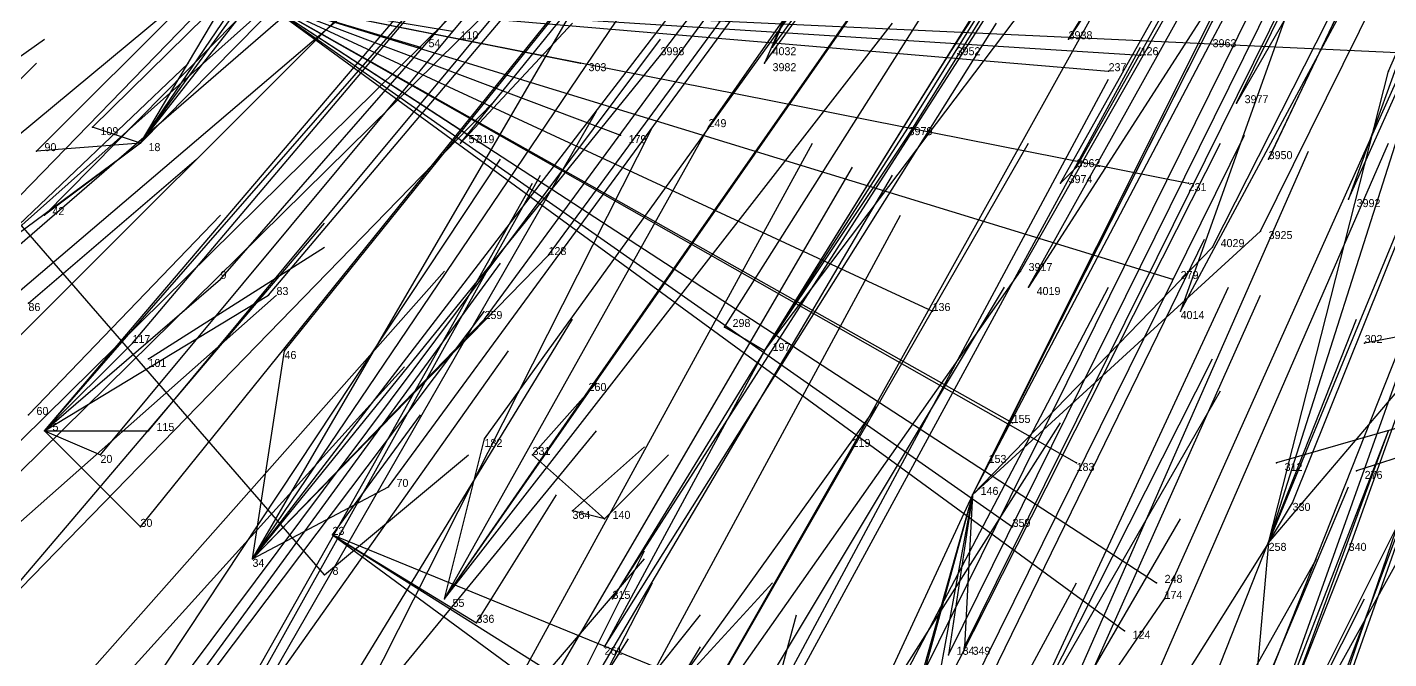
# Model space of a CAD drawing. Extents: x -0.5 to 0.59, y -0.5 to 0.58.
# Drawn here: x -0.3012 to -0.131, y -0.3725 to -0.2935 of the extents above; entities that cross this region are included whole.
import ezdxf

# ---------------------------------------------------------------- set-up
doc = ezdxf.new("R2010")
doc.units = 0
for name, color, linetype in [('Facilities', 3, 'CONTINUOUS'), ('Facilities_lines', 3, 'CONTINUOUS'), ('Normals', 1, 'CONTINUOUS'), ('Source_points', 5, 'CONTINUOUS'), ('Text', 3, 'CONTINUOUS')]:
    doc.layers.add(name, color=color, linetype=linetype)

msp = doc.modelspace()

# ---------------------------------------------------------------- linework, layer by layer
at = {"layer": 'Facilities', "color": 3}
for p in [(-0.287, -0.308, -1.053), (-0.247, -0.308, -0.987), (-0.17, -0.311, -0.885), (-0.301, -0.328, -1.25), (-0.286, -0.335, -1.25), (-0.209, -0.334, -0.984), (-0.301, -0.342, -1.25), (-0.299, -0.344, -1.139), (-0.183, -0.352, -0.991), (-0.229, -0.355, -1.25), (-0.263, -0.357, -1.25), (-0.146, -0.358, -0.968), (-0.273, -0.36, -1.13), (-0.264, -0.362, -1.25), (-0.249, -0.365, -1.105)]:
    msp.add_point(p, dxfattribs=at)
at = {"layer": 'Facilities_lines', "color": 3}
for p, q in [((-0.107, -0.228, -0.629), (-0.15, -0.303, -0.845)), ((-0.107, -0.228, -0.629), (-0.146, -0.31, -0.856)), ((-0.287, -0.308, -1.053), (-0.237, -0.239, -0.841)), ((-0.138, -0.244, -0.7), (-0.171, -0.295, -0.853)), ((-0.113, -0.251, -0.689), (-0.136, -0.315, -0.858)), ((-0.287, -0.308, -1.053), (-0.249, -0.252, -0.885)), ((-0.131, -0.256, -0.72), (-0.176, -0.326, -0.926)), ((-0.131, -0.256, -0.72), (-0.157, -0.329, -0.912)), ((-0.287, -0.308, -1.053), (-0.258, -0.271, -0.935)), ((-0.146, -0.358, -0.968), (-0.119, -0.273, -0.744)), ((-0.299, -0.344, -1.139), (-0.242, -0.277, -0.92)), ((-0.287, -0.308, -1.053), (-0.268, -0.276, -0.962)), ((-0.264, -0.362, -1.25), (-0.336, -0.279, -1.25)), ((-0.183, -0.352, -0.991), (-0.146, -0.278, -0.785)), ((-0.202, -0.282, -0.867), (-0.209, -0.298, -0.91)), ((-0.202, -0.282, -0.867), (-0.208, -0.296, -0.906)), ((-0.209, -0.334, -0.984), (-0.172, -0.285, -0.832)), ((-0.273, -0.36, -1.13), (-0.223, -0.286, -0.905)), ((-0.273, -0.36, -1.13), (-0.231, -0.288, -0.924)), ((-0.272, -0.29, -1.25), (-0.252, -0.296, -1.25)), ((-0.272, -0.29, -1.25), (-0.248, -0.294, -1.25)), ((-0.272, -0.29, -1.25), (-0.164, -0.369, -1.25)), ((-0.272, -0.29, -1.25), (-0.162, -0.297, -1.25)), ((-0.272, -0.29, -1.25), (-0.188, -0.329, -1.25)), ((-0.272, -0.29, -1.25), (-0.038, -0.301, -1.25)), ((-0.272, -0.29, -1.25), (-0.178, -0.343, -1.25)), ((-0.272, -0.29, -1.25), (-0.227, -0.307, -1.25)), ((-0.272, -0.29, -1.25), (-0.17, -0.348, -1.25)), ((-0.272, -0.29, -1.25), (-0.156, -0.313, -1.25)), ((-0.272, -0.29, -1.25), (-0.166, -0.299, -1.25)), ((-0.272, -0.29, -1.25), (-0.16, -0.363, -1.25)), ((-0.272, -0.29, -1.25), (-0.158, -0.325, -1.25)), ((-0.272, -0.29, -1.25), (-0.232, -0.298, -1.25)), ((-0.272, -0.29, -1.25), (-0.246, -0.307, -1.25)), ((-0.272, -0.29, -1.25), (-0.178, -0.356, -1.25)), ((-0.249, -0.365, -1.105), (-0.193, -0.293, -0.876)), ((-0.247, -0.308, -0.987), (-0.233, -0.293, -0.935)), ((-0.183, -0.352, -0.991), (-0.153, -0.295, -0.832)), ((-0.273, -0.36, -1.13), (-0.222, -0.297, -0.927)), ((-0.209, -0.334, -0.984), (-0.186, -0.297, -0.876)), ((-0.146, -0.358, -0.968), (-0.131, -0.299, -0.816)), ((-0.287, -0.308, -1.053), (-0.293, -0.306, -1.06)), ((-0.249, -0.365, -1.105), (-0.216, -0.306, -0.936)), ((-0.209, -0.334, -0.984), (-0.191, -0.306, -0.903)), ((-0.287, -0.308, -1.053), (-0.318, -0.331, -1.147)), ((-0.287, -0.308, -1.053), (-0.3, -0.309, -1.076)), ((-0.287, -0.308, -1.053), (-0.299, -0.317, -1.089)), ((-0.209, -0.334, -0.984), (-0.191, -0.307, -0.903)), ((-0.17, -0.311, -0.885), (-0.172, -0.313, -0.892)), ((-0.021, -0.312, -1.25), (-0.145, -0.348, -1.25)), ((-0.021, -0.312, -1.25), (-0.135, -0.349, -1.25)), ((-0.021, -0.312, -1.25), (-0.134, -0.333, -1.25)), ((-0.183, -0.352, -0.991), (-0.147, -0.319, -0.879)), ((-0.183, -0.352, -0.991), (-0.153, -0.321, -0.888)), ((-0.273, -0.36, -1.13), (-0.236, -0.322, -0.998)), ((-0.299, -0.344, -1.139), (-0.277, -0.325, -1.067)), ((-0.222, -0.388, -1.119), (-0.177, -0.324, -0.922)), ((-0.299, -0.344, -1.139), (-0.271, -0.327, -1.06)), ((-0.273, -0.36, -1.13), (-0.244, -0.33, -1.027)), ((-0.209, -0.334, -0.984), (-0.214, -0.331, -0.984)), ((-0.299, -0.344, -1.139), (-0.288, -0.333, -1.1)), ((-0.273, -0.36, -1.13), (-0.269, -0.334, -1.073)), ((-0.209, -0.334, -0.984), (-0.229, -0.371, -1.091)), ((-0.209, -0.334, -0.984), (-0.228, -0.365, -1.075)), ((-0.153, -0.402, -1.076), (-0.117, -0.337, -0.892)), ((-0.146, -0.358, -0.968), (-0.129, -0.338, -0.905)), ((-0.249, -0.365, -1.105), (-0.231, -0.339, -1.025)), ((-0.153, -0.402, -1.076), (-0.123, -0.342, -0.91)), ((-0.299, -0.344, -1.139), (-0.292, -0.347, -1.135)), ((-0.299, -0.344, -1.139), (-0.287, -0.356, -1.144)), ((-0.299, -0.344, -1.139), (-0.286, -0.344, -1.118)), ((-0.249, -0.365, -1.105), (-0.244, -0.345, -1.058)), ((-0.229, -0.355, -1.25), (-0.238, -0.347, -1.25)), ((-0.222, -0.388, -1.119), (-0.198, -0.346, -0.996)), ((-0.183, -0.352, -0.991), (-0.181, -0.348, -0.981)), ((-0.273, -0.36, -1.13), (-0.256, -0.351, -1.085)), ((-0.183, -0.352, -0.991), (-0.209, -0.408, -1.145)), ((-0.183, -0.352, -0.991), (-0.194, -0.391, -1.09)), ((-0.183, -0.352, -0.991), (-0.19, -0.39, -1.084)), ((-0.183, -0.352, -0.991), (-0.189, -0.374, -1.048)), ((-0.183, -0.352, -0.991), (-0.186, -0.372, -1.039)), ((-0.183, -0.352, -0.991), (-0.184, -0.371, -1.036)), ((-0.146, -0.358, -0.968), (-0.143, -0.353, -0.954)), ((-0.229, -0.355, -1.25), (-0.233, -0.354, -1.25)), ((-0.263, -0.357, -1.25), (-0.236, -0.374, -1.25)), ((-0.263, -0.357, -1.25), (-0.229, -0.382, -1.25)), ((-0.263, -0.357, -1.25), (-0.245, -0.368, -1.25)), ((-0.263, -0.357, -1.25), (-0.219, -0.375, -1.25)), ((-0.146, -0.358, -0.968), (-0.168, -0.393, -1.068)), ((-0.153, -0.402, -1.076), (-0.136, -0.359, -0.96)), ((-0.146, -0.358, -0.968), (-0.148, -0.38, -1.019)), ((-0.19, -0.41, -1.13), (-0.159, -0.365, -0.995))]:
    msp.add_line(p, q, dxfattribs=at)
at = {"layer": 'Normals', "color": 1}
for p, q in [((-0.153, -0.295, -0.832), (-0.11, -0.213, -0.87)), ((-0.131, -0.299, -0.816), (-0.094, -0.214, -0.854)), ((-0.171, -0.295, -0.853), (-0.123, -0.216, -0.89)), ((-0.186, -0.297, -0.876), (-0.136, -0.219, -0.913)), ((-0.208, -0.296, -0.906), (-0.154, -0.221, -0.944)), ((-0.15, -0.303, -0.845), (-0.109, -0.22, -0.882)), ((-0.222, -0.297, -0.927), (-0.166, -0.223, -0.964)), ((-0.209, -0.298, -0.91), (-0.155, -0.223, -0.948)), ((-0.146, -0.31, -0.856), (-0.106, -0.226, -0.892)), ((-0.191, -0.306, -0.903), (-0.142, -0.227, -0.94)), ((-0.191, -0.307, -0.903), (-0.142, -0.228, -0.94)), ((-0.17, -0.311, -0.885), (-0.124, -0.229, -0.92)), ((-0.216, -0.306, -0.936), (-0.163, -0.23, -0.974)), ((-0.172, -0.313, -0.892), (-0.126, -0.231, -0.927)), ((-0.136, -0.315, -0.858), (-0.098, -0.23, -0.895)), ((-0.247, -0.308, -0.987), (-0.188, -0.235, -1.023)), ((-0.147, -0.319, -0.879), (-0.106, -0.236, -0.916)), ((-0.153, -0.321, -0.888), (-0.111, -0.238, -0.925)), ((-0.293, -0.306, -1.06), (-0.227, -0.241, -1.097)), ((-0.3, -0.309, -1.076), (-0.234, -0.243, -1.114)), ((-0.287, -0.308, -1.053), (-0.222, -0.242, -1.09)), ((-0.177, -0.324, -0.922), (-0.131, -0.243, -0.959)), ((-0.176, -0.326, -0.926), (-0.131, -0.245, -0.963)), ((-0.236, -0.322, -0.998), (-0.181, -0.247, -1.034)), ((-0.157, -0.329, -0.912), (-0.113, -0.247, -0.948)), ((-0.299, -0.317, -1.089), (-0.234, -0.251, -1.127)), ((-0.214, -0.331, -0.984), (-0.164, -0.252, -1.02)), ((-0.277, -0.325, -1.067), (-0.216, -0.255, -1.105)), ((-0.244, -0.33, -1.027), (-0.189, -0.255, -1.063)), ((-0.209, -0.334, -0.984), (-0.16, -0.255, -1.02)), ((-0.271, -0.327, -1.06), (-0.211, -0.256, -1.099)), ((-0.288, -0.333, -1.1), (-0.228, -0.262, -1.138)), ((-0.269, -0.334, -1.073), (-0.211, -0.262, -1.111)), ((-0.231, -0.339, -1.025), (-0.178, -0.263, -1.062)), ((-0.318, -0.331, -1.147), (-0.253, -0.264, -1.184)), ((-0.198, -0.346, -0.996), (-0.153, -0.265, -1.034)), ((-0.181, -0.348, -0.981), (-0.139, -0.265, -1.018)), ((-0.143, -0.353, -0.954), (-0.109, -0.268, -0.992)), ((-0.244, -0.345, -1.058), (-0.19, -0.27, -1.096)), ((-0.183, -0.352, -0.991), (-0.141, -0.269, -1.029)), ((-0.324, -0.338, -1.17), (-0.25, -0.272, -1.187)), ((-0.136, -0.359, -0.96), (-0.105, -0.272, -0.998)), ((-0.286, -0.344, -1.118), (-0.227, -0.273, -1.156)), ((-0.146, -0.358, -0.968), (-0.111, -0.273, -1.005)), ((-0.299, -0.344, -1.139), (-0.238, -0.274, -1.176)), ((-0.342, -0.34, -1.205), (-0.265, -0.276, -1.207)), ((-0.292, -0.347, -1.135), (-0.233, -0.276, -1.172)), ((-0.256, -0.351, -1.085), (-0.201, -0.276, -1.123)), ((-0.329, -0.344, -1.191), (-0.254, -0.279, -1.2)), ((-0.159, -0.365, -0.995), (-0.121, -0.28, -1.032)), ((-0.325, -0.346, -1.186), (-0.25, -0.282, -1.2)), ((-0.323, -0.353, -1.198), (-0.253, -0.283, -1.205)), ((-0.287, -0.356, -1.144), (-0.229, -0.284, -1.181)), ((-0.306, -0.353, -1.169), (-0.237, -0.285, -1.192)), ((-0.273, -0.36, -1.13), (-0.217, -0.287, -1.168)), ((-0.228, -0.365, -1.075), (-0.178, -0.287, -1.113)), ((-0.315, -0.358, -1.192), (-0.244, -0.288, -1.199)), ((-0.249, -0.365, -1.105), (-0.196, -0.289, -1.142)), ((-0.186, -0.372, -1.039), (-0.145, -0.289, -1.076)), ((-0.184, -0.371, -1.036), (-0.143, -0.288, -1.074)), ((-0.137, -0.378, -1.004), (-0.106, -0.29, -1.042)), ((-0.189, -0.374, -1.048), (-0.148, -0.291, -1.086)), ((-0.248, -0.294, -1.25), (-0.248, -0.294, -1.15)), ((-0.229, -0.371, -1.091), (-0.18, -0.293, -1.129)), ((-0.148, -0.38, -1.019), (-0.114, -0.294, -1.056)), ((-0.364, -0.341, -1.246), (-0.299, -0.295, -1.185)), ((-0.281, -0.374, -1.168), (-0.222, -0.295, -1.189)), ((-0.252, -0.296, -1.25), (-0.252, -0.296, -1.15)), ((-0.206, -0.377, -1.075), (-0.162, -0.296, -1.112)), ((-0.162, -0.297, -1.25), (-0.162, -0.297, -1.15)), ((-0.344, -0.358, -1.243), (-0.281, -0.298, -1.194)), ((-0.327, -0.325, -1.25), (-0.3, -0.298, -1.158)), ((-0.232, -0.298, -1.25), (-0.232, -0.298, -1.15)), ((-0.166, -0.299, -1.25), (-0.166, -0.299, -1.15)), ((-0.21, -0.382, -1.09), (-0.166, -0.3, -1.127)), ((-0.312, -0.374, -1.218), (-0.243, -0.303, -1.207)), ((-0.28, -0.391, -1.202), (-0.23, -0.304, -1.198)), ((-0.268, -0.395, -1.193), (-0.223, -0.306, -1.195)), ((-0.25, -0.394, -1.166), (-0.203, -0.308, -1.185)), ((-0.246, -0.307, -1.25), (-0.246, -0.307, -1.15)), ((-0.227, -0.307, -1.25), (-0.227, -0.307, -1.15)), ((-0.222, -0.388, -1.119), (-0.176, -0.308, -1.156)), ((-0.194, -0.391, -1.09), (-0.152, -0.308, -1.128)), ((-0.19, -0.39, -1.084), (-0.149, -0.307, -1.122)), ((-0.168, -0.393, -1.068), (-0.131, -0.308, -1.106)), ((-0.178, -0.393, -1.079), (-0.141, -0.309, -1.117)), ((-0.301, -0.328, -1.25), (-0.28, -0.31, -1.154)), ((-0.295, -0.39, -1.223), (-0.242, -0.31, -1.194)), ((-0.247, -0.395, -1.163), (-0.198, -0.311, -1.187)), ((-0.286, -0.398, -1.224), (-0.238, -0.313, -1.202)), ((-0.285, -0.398, -1.223), (-0.237, -0.312, -1.201)), ((-0.242, -0.395, -1.157), (-0.193, -0.312, -1.184)), ((-0.156, -0.313, -1.25), (-0.156, -0.313, -1.15)), ((-0.153, -0.402, -1.076), (-0.122, -0.315, -1.113)), ((-0.315, -0.378, -1.25), (-0.264, -0.318, -1.189)), ((-0.301, -0.342, -1.25), (-0.277, -0.317, -1.156)), ((-0.239, -0.404, -1.173), (-0.192, -0.317, -1.187)), ((-0.147, -0.406, -1.078), (-0.117, -0.318, -1.115)), ((-0.286, -0.335, -1.25), (-0.264, -0.321, -1.154)), ((-0.195, -0.404, -1.121), (-0.154, -0.32, -1.158)), ((-0.296, -0.397, -1.238), (-0.242, -0.323, -1.197)), ((-0.295, -0.376, -1.25), (-0.249, -0.324, -1.178)), ((-0.158, -0.325, -1.25), (-0.158, -0.325, -1.15)), ((-0.23, -0.411, -1.177), (-0.179, -0.326, -1.191)), ((-0.209, -0.408, -1.145), (-0.166, -0.326, -1.183)), ((-0.19, -0.41, -1.13), (-0.151, -0.326, -1.167)), ((-0.305, -0.358, -1.25), (-0.27, -0.327, -1.162)), ((-0.185, -0.412, -1.13), (-0.147, -0.327, -1.167)), ((-0.296, -0.398, -1.241), (-0.244, -0.329, -1.193)), ((-0.28, -0.407, -1.235), (-0.233, -0.33, -1.192)), ((-0.188, -0.329, -1.25), (-0.188, -0.329, -1.15)), ((-0.169, -0.416, -1.123), (-0.135, -0.33, -1.16)), ((-0.134, -0.333, -1.25), (-0.134, -0.333, -1.15)), ((-0.275, -0.382, -1.25), (-0.241, -0.334, -1.169)), ((-0.196, -0.42, -1.159), (-0.153, -0.335, -1.188)), ((-0.301, -0.388, -1.25), (-0.254, -0.336, -1.179)), ((-0.238, -0.347, -1.25), (-0.23, -0.338, -1.151)), ((-0.201, -0.424, -1.174), (-0.152, -0.339, -1.192)), ((-0.263, -0.357, -1.25), (-0.252, -0.342, -1.152)), ((-0.251, -0.419, -1.22), (-0.195, -0.341, -1.192)), ((-0.226, -0.428, -1.209), (-0.172, -0.343, -1.205)), ((-0.178, -0.343, -1.25), (-0.178, -0.343, -1.15)), ((-0.262, -0.383, -1.25), (-0.23, -0.344, -1.163)), ((-0.165, -0.432, -1.156), (-0.131, -0.344, -1.191)), ((-0.163, -0.431, -1.153), (-0.131, -0.344, -1.19)), ((-0.264, -0.362, -1.25), (-0.246, -0.347, -1.153)), ((-0.233, -0.354, -1.25), (-0.224, -0.346, -1.151)), ((-0.229, -0.355, -1.25), (-0.221, -0.347, -1.151)), ((-0.17, -0.348, -1.25), (-0.17, -0.348, -1.15)), ((-0.145, -0.348, -1.25), (-0.145, -0.348, -1.15)), ((-0.161, -0.44, -1.171), (-0.127, -0.349, -1.195)), ((-0.135, -0.349, -1.25), (-0.135, -0.349, -1.15)), ((-0.245, -0.368, -1.25), (-0.235, -0.352, -1.152)), ((-0.174, -0.441, -1.186), (-0.136, -0.351, -1.205)), ((-0.207, -0.441, -1.218), (-0.157, -0.355, -1.211)), ((-0.178, -0.356, -1.25), (-0.178, -0.356, -1.15)), ((-0.24, -0.391, -1.25), (-0.224, -0.359, -1.157)), ((-0.236, -0.374, -1.25), (-0.224, -0.36, -1.152)), ((-0.189, -0.447, -1.214), (-0.14, -0.36, -1.213)), ((-0.24, -0.396, -1.25), (-0.223, -0.363, -1.157)), ((-0.219, -0.375, -1.25), (-0.208, -0.363, -1.151)), ((-0.214, -0.444, -1.233), (-0.17, -0.363, -1.195)), ((-0.16, -0.363, -1.25), (-0.16, -0.363, -1.15)), ((-0.179, -0.454, -1.222), (-0.134, -0.365, -1.217)), ((-0.229, -0.382, -1.25), (-0.217, -0.367, -1.152)), ((-0.208, -0.378, -1.25), (-0.205, -0.367, -1.151)), ((-0.164, -0.369, -1.25), (-0.164, -0.369, -1.15)), ((-0.261, -0.425, -1.246), (-0.226, -0.37, -1.17)), ((-0.237, -0.404, -1.25), (-0.217, -0.371, -1.158))]:
    msp.add_line(p, q, dxfattribs=at)
at = {"layer": 'Source_points', "color": 5}
for p in [(-0.248, -0.294, -1.25), (-0.252, -0.296, -1.25), (-0.208, -0.296, -0.906), (-0.171, -0.295, -0.853), (-0.153, -0.295, -0.832), (-0.222, -0.297, -0.927), (-0.186, -0.297, -0.876), (-0.162, -0.297, -1.25), (-0.232, -0.298, -1.25), (-0.209, -0.298, -0.91), (-0.166, -0.299, -1.25), (-0.131, -0.299, -0.816), (-0.15, -0.303, -0.845), (-0.293, -0.306, -1.06), (-0.216, -0.306, -0.936), (-0.191, -0.306, -0.903), (-0.246, -0.307, -1.25), (-0.227, -0.307, -1.25), (-0.191, -0.307, -0.903), (-0.3, -0.309, -1.076), (-0.146, -0.31, -0.856), (-0.172, -0.313, -0.892), (-0.156, -0.313, -1.25), (-0.136, -0.315, -0.858), (-0.299, -0.317, -1.089), (-0.147, -0.319, -0.879), (-0.153, -0.321, -0.888), (-0.236, -0.322, -0.998), (-0.277, -0.325, -1.067), (-0.177, -0.324, -0.922), (-0.158, -0.325, -1.25), (-0.176, -0.326, -0.926), (-0.271, -0.327, -1.06), (-0.244, -0.33, -1.027), (-0.188, -0.329, -1.25), (-0.157, -0.329, -0.912), (-0.214, -0.331, -0.984), (-0.288, -0.333, -1.1), (-0.134, -0.333, -1.25), (-0.269, -0.334, -1.073), (-0.231, -0.339, -1.025), (-0.178, -0.343, -1.25), (-0.286, -0.344, -1.118), (-0.244, -0.345, -1.058), (-0.292, -0.347, -1.135), (-0.238, -0.347, -1.25), (-0.198, -0.346, -0.996), (-0.181, -0.348, -0.981), (-0.17, -0.348, -1.25), (-0.145, -0.348, -1.25), (-0.135, -0.349, -1.25), (-0.256, -0.351, -1.085), (-0.143, -0.353, -0.954), (-0.233, -0.354, -1.25), (-0.287, -0.356, -1.144), (-0.178, -0.356, -1.25), (-0.136, -0.359, -0.96), (-0.16, -0.363, -1.25), (-0.228, -0.365, -1.075), (-0.159, -0.365, -0.995), (-0.245, -0.368, -1.25), (-0.164, -0.369, -1.25), (-0.229, -0.371, -1.091), (-0.186, -0.372, -1.039), (-0.184, -0.371, -1.036)]:
    msp.add_point(p, dxfattribs=at)

# ---------------------------------------------------------------- texts
at = {"layer": 'Text', "color": 3}
for s, p in [('110', (-0.247, -0.295, -1.25)), ('3938', (-0.171, -0.295, -0.853)), ('54', (-0.251, -0.296, -1.25)), ('3998', (-0.222, -0.297, -0.927)), ('4032', (-0.208, -0.297, -0.906)), ('3952', (-0.185, -0.297, -0.876)), ('126', (-0.162, -0.297, -1.25)), ('3963', (-0.153, -0.296, -0.832)), ('303', (-0.231, -0.299, -1.25)), ('3982', (-0.208, -0.299, -0.91)), ('237', (-0.166, -0.299, -1.25)), ('3977', (-0.149, -0.303, -0.845)), ('109', (-0.292, -0.307, -1.06)), ('249', (-0.216, -0.306, -0.936)), ('3978', (-0.191, -0.307, -0.903)), ('3979', (-0.191, -0.307, -0.903)), ('90', (-0.299, -0.309, -1.076)), ('18', (-0.286, -0.309, -1.053)), ('57', (-0.246, -0.308, -0.987)), ('319', (-0.245, -0.308, -1.25)), ('179', (-0.226, -0.308, -1.25)), ('3950', (-0.146, -0.31, -0.856)), ('3962', (-0.17, -0.311, -0.885)), ('3974', (-0.171, -0.313, -0.892)), ('231', (-0.156, -0.314, -1.25)), ('42', (-0.298, -0.317, -1.089)), ('3992', (-0.135, -0.316, -0.858)), ('3925', (-0.146, -0.32, -0.879)), ('128', (-0.236, -0.322, -0.998)), ('4029', (-0.152, -0.321, -0.888)), ('3917', (-0.176, -0.324, -0.922)), ('9', (-0.277, -0.325, -1.067)), ('279', (-0.157, -0.325, -1.25)), ('83', (-0.27, -0.327, -1.06)), ('4019', (-0.175, -0.327, -0.926)), ('86', (-0.301, -0.329, -1.25)), ('136', (-0.188, -0.329, -1.25)), ('259', (-0.244, -0.33, -1.027)), ('298', (-0.213, -0.331, -0.984)), ('4014', (-0.157, -0.33, -0.912)), ('117', (-0.288, -0.333, -1.1)), ('197', (-0.208, -0.334, -0.984)), ('302', (-0.134, -0.333, -1.25)), ('101', (-0.286, -0.336, -1.25)), ('46', (-0.269, -0.335, -1.073)), ('260', (-0.231, -0.339, -1.025)), ('60', (-0.3, -0.342, -1.25)), ('155', (-0.178, -0.343, -1.25)), ('5', (-0.298, -0.344, -1.139)), ('115', (-0.285, -0.344, -1.118)), ('182', (-0.244, -0.346, -1.058)), ('219', (-0.198, -0.346, -0.996)), ('20', (-0.292, -0.348, -1.135)), ('331', (-0.238, -0.347, -1.25)), ('153', (-0.181, -0.348, -0.981)), ('183', (-0.17, -0.349, -1.25)), ('312', (-0.144, -0.349, -1.25)), ('70', (-0.255, -0.351, -1.085)), ('276', (-0.134, -0.35, -1.25)), ('146', (-0.182, -0.352, -0.991)), ('330', (-0.143, -0.354, -0.954)), ('30', (-0.287, -0.356, -1.144)), ('364', (-0.233, -0.355, -1.25)), ('140', (-0.228, -0.355, -1.25)), ('359', (-0.178, -0.356, -1.25)), ('23', (-0.263, -0.357, -1.25)), ('258', (-0.146, -0.359, -0.968)), ('340', (-0.136, -0.359, -0.96)), ('34', (-0.273, -0.361, -1.13)), ('8', (-0.263, -0.362, -1.25)), ('248', (-0.159, -0.363, -1.25)), ('315', (-0.228, -0.365, -1.075)), ('174', (-0.159, -0.365, -0.995)), ('55', (-0.248, -0.366, -1.105)), ('336', (-0.245, -0.368, -1.25)), ('124', (-0.163, -0.37, -1.25)), ('261', (-0.229, -0.372, -1.091)), ('184', (-0.185, -0.372, -1.039)), ('349', (-0.183, -0.372, -1.036))]:
    msp.add_text(s, height=0.001, dxfattribs=at).set_placement(p)

doc.saveas('drawing.dxf')
